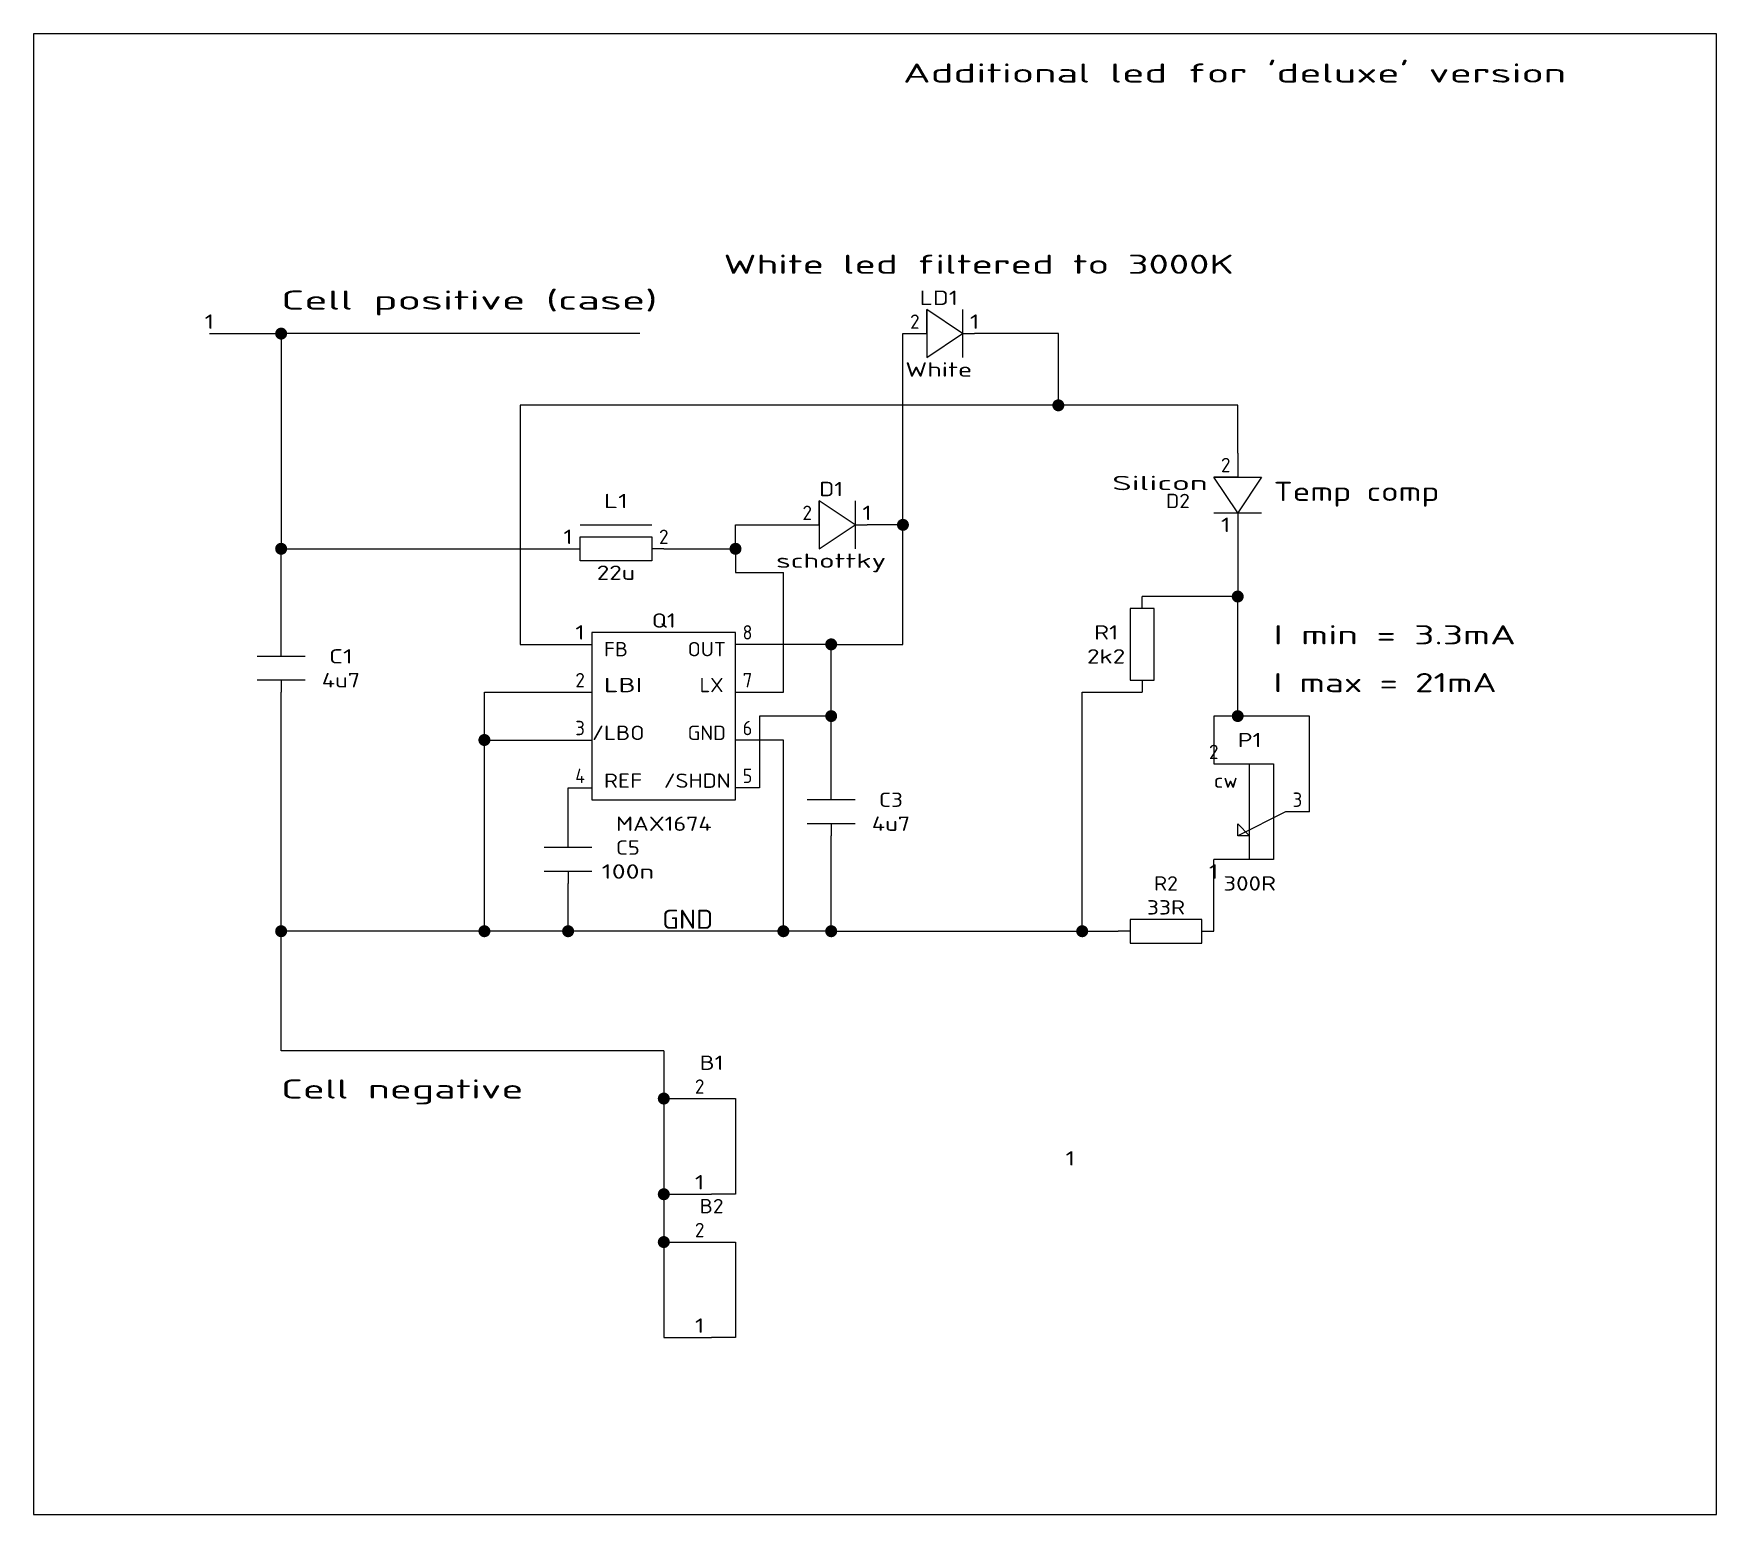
# Model space of a CAD drawing. Extents: x 45 to 214, y 143 to 291.
import ezdxf
from ezdxf.enums import TextEntityAlignment as Align

# ---------------------------------------------------------------- set-up
doc = ezdxf.new("R2010")
doc.units = 0
doc.header["$MEASUREMENT"] = 0
doc.layers.get('0').update_dxf_attribs({"linetype": 'CONTINUOUS'})
doc.layers.add('1', color=7, linetype='CONTINUOUS')
doc.styles.get("Standard").update_dxf_attribs({"font": 'archs.shx'})

msp = doc.modelspace()

# ---------------------------------------------------------------- linework, layer by layer
at = {"color": 2, "linetype": 'Continuous'}
msp.add_lwpolyline([(45.08, 142.51), (213.55, 142.51), (213.55, 290.8), (45.08, 290.8)], close=True, dxfattribs=at)
at = {"layer": '1', "color": 2}
for points in [[(132.11, 260.76), (134.5, 260.76), (134.5, 263.16), (134.5, 258.37), (138.09, 260.76), (134.5, 263.16)], [(138.09, 263.16), (138.09, 258.37)], [(62.68, 260.76), (69.86, 260.76)], [(105.77, 260.76), (69.86, 260.76)], [(69.86, 260.76), (69.86, 239.21)], [(132.11, 241.61), (132.11, 260.76)], [(138.09, 260.76), (139.29, 260.76)], [(147.67, 253.58), (147.67, 260.76), (139.29, 260.76)], [(147.67, 253.58), (93.8, 253.58), (93.8, 229.64), (100.98, 229.64)], [(165.63, 248.79), (165.63, 253.58), (147.67, 253.58)], [(165.63, 248.79), (165.63, 246.4), (163.23, 246.4), (168.02, 246.4), (165.63, 242.81), (163.23, 246.4)], [(121.33, 241.61), (123.73, 241.61), (123.73, 244), (123.73, 239.21), (127.32, 241.61), (123.73, 244)], [(127.32, 244), (127.32, 239.21)], [(163.23, 242.81), (168.02, 242.81)], [(165.63, 242.81), (165.63, 241.61)], [(99.79, 241.61), (106.97, 241.61)], [(115.35, 239.21), (115.35, 241.61), (121.33, 241.61)], [(127.32, 241.61), (128.52, 241.61)], [(132.11, 241.61), (128.52, 241.61)], [(132.11, 239.21), (132.11, 241.61)], [(165.63, 241.61), (165.63, 234.43)], [(98.59, 239.21), (99.79, 239.21), (99.79, 240.41), (106.97, 240.41), (106.97, 238.02), (99.79, 238.02), (99.79, 239.21)], [(69.86, 229.64), (69.86, 239.21)], [(69.86, 239.21), (98.59, 239.21)], [(108.17, 239.21), (106.97, 239.21)], [(108.17, 239.21), (115.35, 239.21)], [(115.35, 239.21), (115.35, 236.82), (120.14, 236.82)], [(132.11, 236.82), (132.11, 239.21)], [(115.35, 224.85), (120.14, 224.85), (120.14, 236.82)], [(132.11, 234.43), (132.11, 236.82)], [(124.93, 229.64), (132.11, 229.64), (132.11, 234.43)], [(156.05, 233.23), (156.05, 234.43)], [(165.63, 234.43), (156.05, 234.43)], [(165.63, 222.45), (165.63, 234.43)], [(157.25, 233.23), (154.85, 233.23), (154.85, 226.05), (157.25, 226.05), (157.25, 233.23)], [(100.98, 230.83), (100.98, 214.08), (115.35, 214.08), (115.35, 230.83), (100.98, 230.83)], [(69.86, 228.44), (69.86, 229.64)], [(124.93, 229.64), (115.35, 229.64)], [(124.93, 222.45), (124.93, 229.64)], [(72.25, 228.44), (67.47, 228.44)], [(72.25, 226.05), (67.47, 226.05)], [(69.86, 226.05), (69.86, 224.85)], [(156.05, 226.05), (156.05, 224.85)], [(69.86, 200.91), (69.86, 224.85)], [(90.21, 220.06), (90.21, 224.85), (100.98, 224.85)], [(150.06, 200.91), (150.06, 224.85), (156.05, 224.85)], [(124.93, 222.45), (117.74, 222.45), (117.74, 215.27), (115.35, 215.27)], [(124.93, 215.27), (124.93, 222.45)], [(165.63, 222.45), (163.23, 222.45), (163.23, 217.67)], [(172.81, 212.88), (172.81, 222.45), (165.63, 222.45)], [(90.21, 200.91), (90.21, 220.06)], [(90.21, 220.06), (100.98, 220.06)], [(120.14, 200.91), (120.14, 220.06), (115.35, 220.06)], [(163.23, 217.67), (169.22, 217.67), (169.22, 208.09), (166.82, 208.09), (166.82, 217.67)], [(98.59, 210.48), (98.59, 215.27), (100.98, 215.27)], [(127.32, 214.08), (122.53, 214.08)], [(124.93, 214.08), (124.93, 215.27)], [(172.81, 212.88), (170.42, 212.88), (165.63, 210.48), (165.63, 211.68), (166.82, 210.48), (165.63, 210.48)], [(127.32, 211.68), (122.53, 211.68)], [(124.93, 211.68), (124.93, 210.48)], [(100.98, 209.29), (96.2, 209.29)], [(98.59, 209.29), (98.59, 210.48)], [(124.93, 200.91), (124.93, 210.48)], [(166.82, 208.09), (163.23, 208.09)], [(163.23, 200.91), (163.23, 208.09)], [(100.98, 206.89), (96.2, 206.89)], [(98.59, 206.89), (98.59, 205.7)], [(98.59, 200.91), (98.59, 205.7)], [(90.21, 200.91), (69.86, 200.91)], [(108.17, 188.94), (69.86, 188.94), (69.86, 200.91)], [(98.59, 200.91), (90.21, 200.91)], [(120.14, 200.91), (98.59, 200.91)], [(124.93, 200.91), (120.14, 200.91)], [(124.93, 200.91), (150.06, 200.91)], [(150.06, 200.91), (153.66, 200.91)], [(154.85, 200.91), (153.66, 200.91)], [(154.85, 202.1), (154.85, 199.71), (162.04, 199.71), (162.04, 202.1), (154.85, 202.1)], [(162.04, 200.91), (163.23, 200.91)], [(108.17, 188.94), (108.17, 184.15)], [(108.17, 184.15), (112.96, 184.15)], [(108.17, 184.15), (108.17, 174.57)], [(112.96, 184.15), (115.35, 184.15), (115.35, 174.57), (112.96, 174.57)], [(108.17, 174.57), (112.96, 174.57)], [(108.17, 174.57), (108.17, 169.78)], [(108.17, 169.78), (112.96, 169.78)], [(108.17, 169.78), (108.17, 160.21), (112.96, 160.21)], [(112.96, 169.78), (115.35, 169.78), (115.35, 160.21), (112.96, 160.21)]]:
    msp.add_lwpolyline(points, dxfattribs=at)
at = {"layer": '1', "color": 2, "const_width": 0.599}
for points in [[(69.86, 261.06, 1), (69.86, 260.46, 1)], [(147.67, 253.88, 1), (147.67, 253.28, 1)], [(132.11, 241.91, 1), (132.11, 241.31, 1)], [(69.86, 239.51, 1), (69.86, 238.91, 1)], [(115.35, 239.51, 1), (115.35, 238.91, 1)], [(165.63, 234.73, 1), (165.63, 234.13, 1)], [(124.93, 229.94, 1), (124.93, 229.34, 1)], [(124.93, 222.75, 1), (124.93, 222.16, 1)], [(165.63, 222.75, 1), (165.63, 222.16, 1)], [(90.21, 220.36, 1), (90.21, 219.76, 1)], [(69.86, 201.21, 1), (69.86, 200.61, 1)], [(90.21, 201.21, 1), (90.21, 200.61, 1)], [(98.59, 201.21, 1), (98.59, 200.61, 1)], [(120.14, 201.21, 1), (120.14, 200.61, 1)], [(124.93, 201.21, 1), (124.93, 200.61, 1)], [(150.06, 201.21, 1), (150.06, 200.61, 1)], [(108.17, 184.45, 1), (108.17, 183.85, 1)], [(108.17, 174.87, 1), (108.17, 174.27, 1)], [(108.17, 170.08, 1), (108.17, 169.48, 1)]]:
    msp.add_lwpolyline(points, format="xyb", close=True, dxfattribs=at)

# ---------------------------------------------------------------- texts
at = {"layer": '1', "color": 2}
for s, height, width, p, p2 in [("Additional led for 'deluxe' version", 1.9153, 1.227742, (132.11, 285.9), (198.51, 285.9)), ('Silicon', 1.437, 1.337047, (153.06, 245.08), (162.63, 245.08)), ('D2', 1.437, 0.816326, (158.44, 243.28), (160.84, 243.28)), ('I max = 21mA', 1.9153, 0.949152, (169.22, 224.85), (191.56, 224.85))]:
    msp.add_text(s, height=height, rotation=360, dxfattribs=dict(at, width=width)).set_placement(p, p2, align=Align.FIT)
for s, height, width, p, p2 in [('White led filtered to 3000K', 1.9153, 1.130742, (114.15, 266.75), (165.23, 266.75)), ('Cell positive (case)', 1.9153, 1.195946, (69.86, 263.16), (107.53, 263.16)), ('LD1', 1.437, 1.066667, (133.78, 263.63), (137.62, 263.63)), ('1', 1.44, 3.999999, (62.2, 261.24), (63.16, 261.24)), ('2', 1.44, 0.888889, (132.83, 261.24), (133.78, 261.24)), ('1', 1.44, 4.000003, (138.81, 261.24), (139.77, 261.24)), ('White', 1.437, 1.087379, (132.35, 256.45), (139.05, 256.45)), ('2', 1.44, 0.88889, (163.95, 246.88), (164.91, 246.88)), ('L1', 1.437, 1.37931, (102.18, 243.28), (104.58, 243.28)), ('D1', 1.437, 1.142857, (123.73, 244.48), (126.12, 244.48)), ('Temp comp', 1.915, 0.880113, (169.22, 244), (185.82, 244)), ('2', 1.44, 0.888889, (122.05, 242.09), (123.01, 242.09)), ('1', 1.44, 4.000003, (128.04, 242.09), (129, 242.09)), ('1', 1.44, 3.999999, (98.11, 239.69), (99.07, 239.69)), ('2', 1.44, 0.88889, (107.69, 239.69), (108.65, 239.69)), ('1', 1.44, 4.000003, (163.95, 240.89), (164.91, 240.89)), ('22u', 1.437, 1.043478, (101.46, 236.1), (105.29, 236.1)), ('schottky', 1.437, 1.13347, (119.42, 237.3), (130.43, 237.3)), ('Q1', 1.437, 1.25, (106.97, 231.31), (109.36, 231.31)), ('1', 1.44, 4.000003, (99.31, 230.12), (100.27, 230.12)), ('8', 1.44, 0.842106, (116.07, 230.12), (117.03, 230.12)), ('R1', 1.437, 1.17647, (151.26, 230.12), (153.66, 230.12)), ('I min = 3.3mA', 1.9153, 0.977492, (169.22, 229.64), (193.48, 229.64)), ('C1', 1.437, 1.290322, (74.65, 227.72), (77.04, 227.72)), ('FB', 1.437, 0.816327, (102.18, 228.44), (104.58, 228.44)), ('OUT', 1.437, 0.810127, (110.56, 228.44), (114.39, 228.44)), ('2k2', 1.437, 0.984616, (150.54, 227.72), (154.37, 227.72)), ('4u7', 1.437, 1.015873, (73.93, 225.33), (77.76, 225.33)), ('2', 1.44, 0.88889, (99.31, 225.33), (100.27, 225.33)), ('LBI', 1.437, 1.103448, (102.18, 224.85), (106.01, 224.85)), ('LX', 1.437, 0.869565, (111.76, 224.85), (114.15, 224.85)), ('7', 1.44, 0.842106, (116.07, 225.33), (117.03, 225.33)), ('3', 1.44, 0.88889, (99.31, 220.54), (100.27, 220.54)), ('/LBO', 1.437, 0.888889, (100.98, 220.06), (106.25, 220.06)), ('GND', 1.437, 0.780488, (110.56, 220.06), (114.39, 220.06)), ('6', 1.44, 0.88889, (116.07, 220.54), (117.03, 220.54)), ('P1', 1.437, 1.25, (165.63, 219.34), (168.02, 219.34)), ('2', 1.44, 0.88889, (162.75, 218.15), (163.71, 218.15)), ('4', 1.44, 0.842106, (99.31, 215.75), (100.27, 215.75)), ('REF', 1.437, 0.842105, (102.18, 215.27), (106.01, 215.27)), ('/SHDN', 1.437, 0.875, (108.17, 215.27), (114.87, 215.27)), ('5', 1.44, 0.88889, (116.07, 215.75), (117.03, 215.75)), ('cw', 1.437, 0.882353, (163.23, 215.27), (165.63, 215.27)), ('C3', 1.437, 0.888889, (129.71, 213.36), (132.11, 213.36)), ('3', 1.44, 0.88889, (171.13, 213.36), (172.09, 213.36)), ('MAX1674', 1.437, 0.952381, (103.38, 210.96), (112.96, 210.96)), ('4u7', 1.437, 1.015873, (129, 210.96), (132.83, 210.96)), ('C5', 1.437, 0.888889, (103.38, 208.57), (105.77, 208.57)), ('100n', 1.437, 1.142857, (101.94, 206.17), (107.21, 206.17)), ('1', 1.44, 4.000003, (162.75, 206.17), (163.71, 206.17)), ('R2', 1.437, 0.833334, (157.25, 204.98), (159.64, 204.98)), ('300R', 1.437, 0.907217, (164.19, 204.98), (169.46, 204.98)), ('33R', 1.437, 0.876712, (156.53, 202.58), (160.36, 202.58)), ('GND', 1.915, 0.780488, (108.01, 201.15), (113.11, 201.15)), ('B1', 1.437, 1.212122, (111.76, 187.02), (114.15, 187.02)), ('Cell negative', 1.9153, 1.203166, (69.86, 184.15), (94.12, 184.15)), ('2', 1.44, 0.88889, (111.28, 184.63), (112.24, 184.63)), ('1', 1.44, 4.000003, (148.39, 177.44), (149.35, 177.44)), ('1', 1.44, 4.000003, (111.28, 175.05), (112.24, 175.05)), ('B2', 1.437, 0.851064, (111.76, 172.66), (114.15, 172.66)), ('2', 1.44, 0.88889, (111.28, 170.26), (112.24, 170.26)), ('1', 1.44, 4.000003, (111.28, 160.69), (112.24, 160.69))]:
    msp.add_text(s, height=height, dxfattribs=dict(at, width=width)).set_placement(p, p2, align=Align.FIT)

doc.saveas('drawing.dxf')
